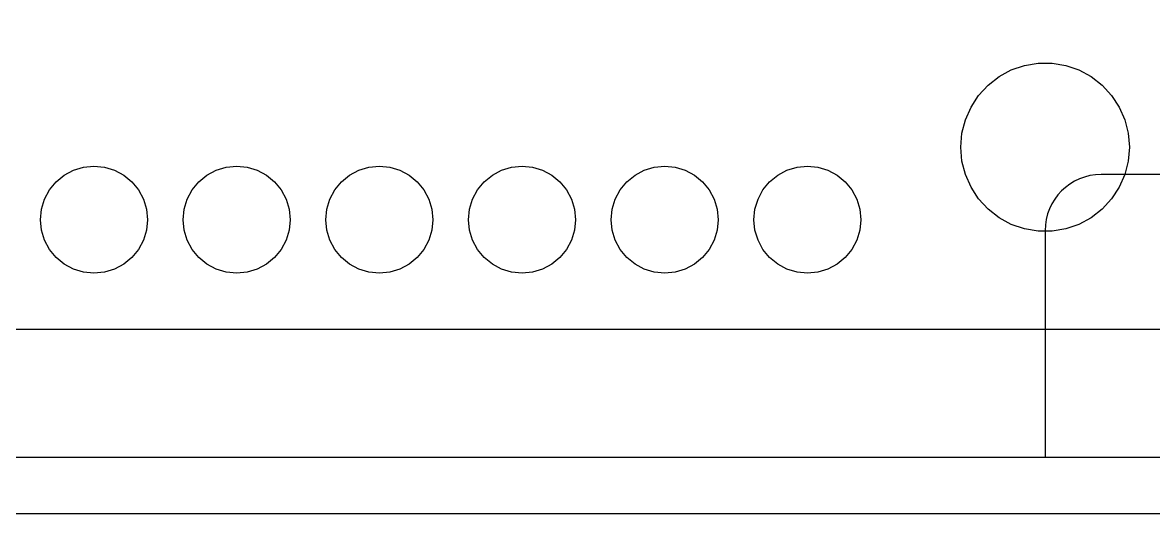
# Model space of a CAD drawing. Header units: millimetres. Extents: x 0 to 489, y -139 to 89.
# Drawn here: x 122.33 to 142.46, y -65.94 to -57.21 of the extents above; entities that cross this region are included whole.
import ezdxf

# ---------------------------------------------------------------- set-up
doc = ezdxf.new("R2010")
doc.units = ezdxf.units.MM
doc.header["$MEASUREMENT"] = 0
doc.layers.get('0').update_dxf_attribs({"linetype": 'CONTINUOUS'})
doc.layers.add('BLACK', color=7, linetype='CONTINUOUS')

msp = doc.modelspace()

# ---------------------------------------------------------------- linework, layer by layer
at = {"linetype": 'Continuous'}
for points in [[(106.41198, -65.94468), (167.41198, -65.94468, 0.41421356), (171.41198, -61.94468), (171.41198, -9.94468, 0.41421356), (167.41198, -5.94468), (106.41198, -5.94468, 0.41421356), (102.41198, -9.94468), (102.41198, -61.94468, 0.41421356)], [(106.41198, -64.94468), (167.41198, -64.94468, 0.41421356), (170.41198, -61.94468), (170.41198, -9.94468, 0.41421356), (167.41198, -6.94468), (106.41198, -6.94468, 0.41421356), (103.41198, -9.94468), (103.41198, -61.94468, 0.41421356)], [(140.53024, -64.94468), (165.04024, -64.94468), (165.04024, -60.91524, 0.41421356), (164.04024, -59.91524), (141.53024, -59.91524, 0.41421356), (140.53024, -60.91524)]]:
    msp.add_lwpolyline(points, format="xyb", close=True, dxfattribs=at)
at = {"layer": 'BLACK', "linetype": 'Continuous'}
for p, q in [((140.16236, -57.97533), (140.40636, -57.93433)), ((140.16236, -57.97533), (140.40636, -57.93433)), ((140.40636, -57.93433), (140.65436, -57.93433)), ((140.40636, -57.93433), (140.65436, -57.93433)), ((140.65436, -57.93433), (140.89836, -57.97533)), ((140.65436, -57.93433), (140.89836, -57.97533)), ((139.71036, -58.17333), (139.92736, -58.05533)), ((139.71036, -58.17333), (139.92736, -58.05533)), ((139.92736, -58.05533), (140.16236, -57.97533)), ((139.92736, -58.05533), (140.16236, -57.97533)), ((140.89836, -57.97533), (141.13336, -58.05533)), ((140.89836, -57.97533), (141.13336, -58.05533)), ((141.13336, -58.05533), (141.35036, -58.17333)), ((141.13336, -58.05533), (141.35036, -58.17333)), ((139.34636, -58.50833), (139.51436, -58.32533)), ((139.34636, -58.50833), (139.51436, -58.32533)), ((139.51436, -58.32533), (139.71036, -58.17333)), ((139.51436, -58.32533), (139.71036, -58.17333)), ((141.35036, -58.17333), (141.54636, -58.32533)), ((141.35036, -58.17333), (141.54636, -58.32533)), ((141.54636, -58.32533), (141.71436, -58.50833)), ((141.54636, -58.32533), (141.71436, -58.50833)), ((139.21136, -58.71533), (139.34636, -58.50833)), ((139.21136, -58.71533), (139.34636, -58.50833)), ((141.71436, -58.50833), (141.84936, -58.71533)), ((141.71436, -58.50833), (141.84936, -58.71533)), ((139.11136, -58.94233), (139.21136, -58.71533)), ((139.11136, -58.94233), (139.21136, -58.71533)), ((141.84936, -58.71533), (141.94936, -58.94233)), ((141.84936, -58.71533), (141.94936, -58.94233)), ((139.05036, -59.18233), (139.11136, -58.94233)), ((139.05036, -59.18233), (139.11136, -58.94233)), ((141.94936, -58.94233), (142.01036, -59.18233)), ((141.94936, -58.94233), (142.01036, -59.18233)), ((139.03036, -59.42933), (139.05036, -59.18233)), ((139.03036, -59.42933), (139.05036, -59.18233)), ((142.01036, -59.18233), (142.03036, -59.42933)), ((142.01036, -59.18233), (142.03036, -59.42933)), ((139.05036, -59.67633), (139.03036, -59.42933)), ((139.05036, -59.67633), (139.03036, -59.42933)), ((142.03036, -59.42933), (142.01036, -59.67633)), ((142.03036, -59.42933), (142.01036, -59.67633)), ((123.41424, -59.78522), (123.60024, -59.76722)), ((123.41424, -59.78522), (123.60024, -59.76722)), ((123.41424, -59.78522), (123.60024, -59.76722)), ((123.41424, -59.78522), (123.60024, -59.76722)), ((123.60024, -59.76722), (123.78624, -59.78522)), ((123.60024, -59.76722), (123.78624, -59.78522)), ((123.60024, -59.76722), (123.78624, -59.78522)), ((123.60024, -59.76722), (123.78624, -59.78522)), ((125.95424, -59.78522), (126.14024, -59.76722)), ((125.95424, -59.78522), (126.14024, -59.76722)), ((125.95424, -59.78522), (126.14024, -59.76722)), ((125.95424, -59.78522), (126.14024, -59.76722)), ((126.14024, -59.76722), (126.32624, -59.78522)), ((126.14024, -59.76722), (126.32624, -59.78522)), ((126.14024, -59.76722), (126.32624, -59.78522)), ((126.14024, -59.76722), (126.32624, -59.78522)), ((128.49424, -59.78522), (128.68024, -59.76722)), ((128.49424, -59.78522), (128.68024, -59.76722)), ((128.49424, -59.78522), (128.68024, -59.76722)), ((128.49424, -59.78522), (128.68024, -59.76722)), ((128.68024, -59.76722), (128.86624, -59.78522)), ((128.68024, -59.76722), (128.86624, -59.78522)), ((128.68024, -59.76722), (128.86624, -59.78522)), ((128.68024, -59.76722), (128.86624, -59.78522)), ((131.03424, -59.78522), (131.22024, -59.76722)), ((131.03424, -59.78522), (131.22024, -59.76722)), ((131.03424, -59.78522), (131.22024, -59.76722)), ((131.03424, -59.78522), (131.22024, -59.76722)), ((131.22024, -59.76722), (131.40624, -59.78522)), ((131.22024, -59.76722), (131.40624, -59.78522)), ((131.22024, -59.76722), (131.40624, -59.78522)), ((131.22024, -59.76722), (131.40624, -59.78522)), ((133.57424, -59.78522), (133.76024, -59.76722)), ((133.57424, -59.78522), (133.76024, -59.76722)), ((133.57424, -59.78522), (133.76024, -59.76722)), ((133.57424, -59.78522), (133.76024, -59.76722)), ((133.76024, -59.76722), (133.94624, -59.78522)), ((133.76024, -59.76722), (133.94624, -59.78522)), ((133.76024, -59.76722), (133.94624, -59.78522)), ((133.76024, -59.76722), (133.94624, -59.78522)), ((136.11424, -59.78522), (136.30024, -59.76722)), ((136.11424, -59.78522), (136.30024, -59.76722)), ((136.11424, -59.78522), (136.30024, -59.76722)), ((136.11424, -59.78522), (136.30024, -59.76722)), ((136.30024, -59.76722), (136.48624, -59.78522)), ((136.30024, -59.76722), (136.48624, -59.78522)), ((136.30024, -59.76722), (136.48624, -59.78522)), ((136.30024, -59.76722), (136.48624, -59.78522)), ((139.11136, -59.91633), (139.05036, -59.67633)), ((139.11136, -59.91633), (139.05036, -59.67633)), ((142.01036, -59.67633), (141.94936, -59.91633)), ((142.01036, -59.67633), (141.94936, -59.91633)), ((122.92624, -60.04522), (123.07124, -59.92722)), ((122.92624, -60.04522), (123.07124, -59.92722)), ((122.92624, -60.04522), (123.07124, -59.92722)), ((122.92624, -60.04522), (123.07124, -59.92722)), ((123.07124, -59.92722), (123.23524, -59.83922)), ((123.07124, -59.92722), (123.23524, -59.83922)), ((123.07124, -59.92722), (123.23524, -59.83922)), ((123.07124, -59.92722), (123.23524, -59.83922)), ((123.23524, -59.83922), (123.41424, -59.78522)), ((123.23524, -59.83922), (123.41424, -59.78522)), ((123.23524, -59.83922), (123.41424, -59.78522)), ((123.23524, -59.83922), (123.41424, -59.78522)), ((123.78624, -59.78522), (123.96524, -59.83922)), ((123.78624, -59.78522), (123.96524, -59.83922)), ((123.78624, -59.78522), (123.96524, -59.83922)), ((123.78624, -59.78522), (123.96524, -59.83922)), ((123.96524, -59.83922), (124.12924, -59.92722)), ((123.96524, -59.83922), (124.12924, -59.92722)), ((123.96524, -59.83922), (124.12924, -59.92722)), ((123.96524, -59.83922), (124.12924, -59.92722)), ((124.12924, -59.92722), (124.27424, -60.04522)), ((124.12924, -59.92722), (124.27424, -60.04522)), ((124.12924, -59.92722), (124.27424, -60.04522)), ((124.12924, -59.92722), (124.27424, -60.04522)), ((125.46624, -60.04522), (125.61124, -59.92722)), ((125.46624, -60.04522), (125.61124, -59.92722)), ((125.46624, -60.04522), (125.61124, -59.92722)), ((125.46624, -60.04522), (125.61124, -59.92722)), ((125.61124, -59.92722), (125.77524, -59.83922)), ((125.61124, -59.92722), (125.77524, -59.83922)), ((125.61124, -59.92722), (125.77524, -59.83922)), ((125.61124, -59.92722), (125.77524, -59.83922)), ((125.77524, -59.83922), (125.95424, -59.78522)), ((125.77524, -59.83922), (125.95424, -59.78522)), ((125.77524, -59.83922), (125.95424, -59.78522)), ((125.77524, -59.83922), (125.95424, -59.78522)), ((126.32624, -59.78522), (126.50524, -59.83922)), ((126.32624, -59.78522), (126.50524, -59.83922)), ((126.32624, -59.78522), (126.50524, -59.83922)), ((126.32624, -59.78522), (126.50524, -59.83922)), ((126.50524, -59.83922), (126.66924, -59.92722)), ((126.50524, -59.83922), (126.66924, -59.92722)), ((126.50524, -59.83922), (126.66924, -59.92722)), ((126.50524, -59.83922), (126.66924, -59.92722)), ((126.66924, -59.92722), (126.81424, -60.04522)), ((126.66924, -59.92722), (126.81424, -60.04522)), ((126.66924, -59.92722), (126.81424, -60.04522)), ((126.66924, -59.92722), (126.81424, -60.04522)), ((128.00624, -60.04522), (128.15124, -59.92722)), ((128.00624, -60.04522), (128.15124, -59.92722)), ((128.00624, -60.04522), (128.15124, -59.92722)), ((128.00624, -60.04522), (128.15124, -59.92722)), ((128.15124, -59.92722), (128.31524, -59.83922)), ((128.15124, -59.92722), (128.31524, -59.83922)), ((128.15124, -59.92722), (128.31524, -59.83922)), ((128.15124, -59.92722), (128.31524, -59.83922)), ((128.31524, -59.83922), (128.49424, -59.78522)), ((128.31524, -59.83922), (128.49424, -59.78522)), ((128.31524, -59.83922), (128.49424, -59.78522)), ((128.31524, -59.83922), (128.49424, -59.78522)), ((128.86624, -59.78522), (129.04524, -59.83922)), ((128.86624, -59.78522), (129.04524, -59.83922)), ((128.86624, -59.78522), (129.04524, -59.83922)), ((128.86624, -59.78522), (129.04524, -59.83922)), ((129.04524, -59.83922), (129.20924, -59.92722)), ((129.04524, -59.83922), (129.20924, -59.92722)), ((129.04524, -59.83922), (129.20924, -59.92722)), ((129.04524, -59.83922), (129.20924, -59.92722)), ((129.20924, -59.92722), (129.35424, -60.04522)), ((129.20924, -59.92722), (129.35424, -60.04522)), ((129.20924, -59.92722), (129.35424, -60.04522)), ((129.20924, -59.92722), (129.35424, -60.04522)), ((130.54624, -60.04522), (130.69124, -59.92722)), ((130.54624, -60.04522), (130.69124, -59.92722)), ((130.54624, -60.04522), (130.69124, -59.92722)), ((130.54624, -60.04522), (130.69124, -59.92722)), ((130.69124, -59.92722), (130.85524, -59.83922)), ((130.69124, -59.92722), (130.85524, -59.83922)), ((130.69124, -59.92722), (130.85524, -59.83922)), ((130.69124, -59.92722), (130.85524, -59.83922)), ((130.85524, -59.83922), (131.03424, -59.78522)), ((130.85524, -59.83922), (131.03424, -59.78522)), ((130.85524, -59.83922), (131.03424, -59.78522)), ((130.85524, -59.83922), (131.03424, -59.78522)), ((131.40624, -59.78522), (131.58524, -59.83922)), ((131.40624, -59.78522), (131.58524, -59.83922)), ((131.40624, -59.78522), (131.58524, -59.83922)), ((131.40624, -59.78522), (131.58524, -59.83922)), ((131.58524, -59.83922), (131.74924, -59.92722)), ((131.58524, -59.83922), (131.74924, -59.92722)), ((131.58524, -59.83922), (131.74924, -59.92722)), ((131.58524, -59.83922), (131.74924, -59.92722)), ((131.74924, -59.92722), (131.89424, -60.04522)), ((131.74924, -59.92722), (131.89424, -60.04522)), ((131.74924, -59.92722), (131.89424, -60.04522)), ((131.74924, -59.92722), (131.89424, -60.04522)), ((133.08624, -60.04522), (133.23124, -59.92722)), ((133.08624, -60.04522), (133.23124, -59.92722)), ((133.08624, -60.04522), (133.23124, -59.92722)), ((133.08624, -60.04522), (133.23124, -59.92722)), ((133.23124, -59.92722), (133.39524, -59.83922)), ((133.23124, -59.92722), (133.39524, -59.83922)), ((133.23124, -59.92722), (133.39524, -59.83922)), ((133.23124, -59.92722), (133.39524, -59.83922)), ((133.39524, -59.83922), (133.57424, -59.78522)), ((133.39524, -59.83922), (133.57424, -59.78522)), ((133.39524, -59.83922), (133.57424, -59.78522)), ((133.39524, -59.83922), (133.57424, -59.78522)), ((133.94624, -59.78522), (134.12524, -59.83922)), ((133.94624, -59.78522), (134.12524, -59.83922)), ((133.94624, -59.78522), (134.12524, -59.83922)), ((133.94624, -59.78522), (134.12524, -59.83922)), ((134.12524, -59.83922), (134.28924, -59.92722)), ((134.12524, -59.83922), (134.28924, -59.92722)), ((134.12524, -59.83922), (134.28924, -59.92722)), ((134.12524, -59.83922), (134.28924, -59.92722)), ((134.28924, -59.92722), (134.43424, -60.04522)), ((134.28924, -59.92722), (134.43424, -60.04522)), ((134.28924, -59.92722), (134.43424, -60.04522)), ((134.28924, -59.92722), (134.43424, -60.04522)), ((135.62624, -60.04522), (135.77124, -59.92722)), ((135.62624, -60.04522), (135.77124, -59.92722)), ((135.62624, -60.04522), (135.77124, -59.92722)), ((135.62624, -60.04522), (135.77124, -59.92722)), ((135.77124, -59.92722), (135.93524, -59.83922)), ((135.77124, -59.92722), (135.93524, -59.83922)), ((135.77124, -59.92722), (135.93524, -59.83922)), ((135.77124, -59.92722), (135.93524, -59.83922)), ((135.93524, -59.83922), (136.11424, -59.78522)), ((135.93524, -59.83922), (136.11424, -59.78522)), ((135.93524, -59.83922), (136.11424, -59.78522)), ((135.93524, -59.83922), (136.11424, -59.78522)), ((136.48624, -59.78522), (136.66524, -59.83922)), ((136.48624, -59.78522), (136.66524, -59.83922)), ((136.48624, -59.78522), (136.66524, -59.83922)), ((136.48624, -59.78522), (136.66524, -59.83922)), ((136.66524, -59.83922), (136.82924, -59.92722)), ((136.66524, -59.83922), (136.82924, -59.92722)), ((136.66524, -59.83922), (136.82924, -59.92722)), ((136.66524, -59.83922), (136.82924, -59.92722)), ((136.82924, -59.92722), (136.97424, -60.04522)), ((136.82924, -59.92722), (136.97424, -60.04522)), ((136.82924, -59.92722), (136.97424, -60.04522)), ((136.82924, -59.92722), (136.97424, -60.04522)), ((139.21136, -60.14333), (139.11136, -59.91633)), ((139.21136, -60.14333), (139.11136, -59.91633)), ((141.94936, -59.91633), (141.84936, -60.14333)), ((141.94936, -59.91633), (141.84936, -60.14333)), ((122.80824, -60.19022), (122.92624, -60.04522)), ((122.80824, -60.19022), (122.92624, -60.04522)), ((122.80824, -60.19022), (122.92624, -60.04522)), ((122.80824, -60.19022), (122.92624, -60.04522)), ((124.27424, -60.04522), (124.39224, -60.19022)), ((124.27424, -60.04522), (124.39224, -60.19022)), ((124.27424, -60.04522), (124.39224, -60.19022)), ((124.27424, -60.04522), (124.39224, -60.19022)), ((125.34824, -60.19022), (125.46624, -60.04522)), ((125.34824, -60.19022), (125.46624, -60.04522)), ((125.34824, -60.19022), (125.46624, -60.04522)), ((125.34824, -60.19022), (125.46624, -60.04522)), ((126.81424, -60.04522), (126.93224, -60.19022)), ((126.81424, -60.04522), (126.93224, -60.19022)), ((126.81424, -60.04522), (126.93224, -60.19022)), ((126.81424, -60.04522), (126.93224, -60.19022)), ((127.88824, -60.19022), (128.00624, -60.04522)), ((127.88824, -60.19022), (128.00624, -60.04522)), ((127.88824, -60.19022), (128.00624, -60.04522)), ((127.88824, -60.19022), (128.00624, -60.04522)), ((129.35424, -60.04522), (129.47224, -60.19022)), ((129.35424, -60.04522), (129.47224, -60.19022)), ((129.35424, -60.04522), (129.47224, -60.19022)), ((129.35424, -60.04522), (129.47224, -60.19022)), ((130.42824, -60.19022), (130.54624, -60.04522)), ((130.42824, -60.19022), (130.54624, -60.04522)), ((130.42824, -60.19022), (130.54624, -60.04522)), ((130.42824, -60.19022), (130.54624, -60.04522)), ((131.89424, -60.04522), (132.01224, -60.19022)), ((131.89424, -60.04522), (132.01224, -60.19022)), ((131.89424, -60.04522), (132.01224, -60.19022)), ((131.89424, -60.04522), (132.01224, -60.19022)), ((132.96824, -60.19022), (133.08624, -60.04522)), ((132.96824, -60.19022), (133.08624, -60.04522)), ((132.96824, -60.19022), (133.08624, -60.04522)), ((132.96824, -60.19022), (133.08624, -60.04522)), ((134.43424, -60.04522), (134.55224, -60.19022)), ((134.43424, -60.04522), (134.55224, -60.19022)), ((134.43424, -60.04522), (134.55224, -60.19022)), ((134.43424, -60.04522), (134.55224, -60.19022)), ((135.50824, -60.19022), (135.62624, -60.04522)), ((135.50824, -60.19022), (135.62624, -60.04522)), ((135.50824, -60.19022), (135.62624, -60.04522)), ((135.50824, -60.19022), (135.62624, -60.04522)), ((136.97424, -60.04522), (137.09224, -60.19022)), ((136.97424, -60.04522), (137.09224, -60.19022)), ((136.97424, -60.04522), (137.09224, -60.19022)), ((136.97424, -60.04522), (137.09224, -60.19022)), ((139.34636, -60.35033), (139.21136, -60.14333)), ((139.34636, -60.35033), (139.21136, -60.14333)), ((141.84936, -60.14333), (141.71436, -60.35033)), ((141.84936, -60.14333), (141.71436, -60.35033)), ((122.66624, -60.53322), (122.72024, -60.35422)), ((122.66624, -60.53322), (122.72024, -60.35422)), ((122.66624, -60.53322), (122.72024, -60.35422)), ((122.66624, -60.53322), (122.72024, -60.35422)), ((122.72024, -60.35422), (122.80824, -60.19022)), ((122.72024, -60.35422), (122.80824, -60.19022)), ((122.72024, -60.35422), (122.80824, -60.19022)), ((122.72024, -60.35422), (122.80824, -60.19022)), ((124.39224, -60.19022), (124.48024, -60.35422)), ((124.39224, -60.19022), (124.48024, -60.35422)), ((124.39224, -60.19022), (124.48024, -60.35422)), ((124.39224, -60.19022), (124.48024, -60.35422)), ((124.48024, -60.35422), (124.53424, -60.53322)), ((124.48024, -60.35422), (124.53424, -60.53322)), ((124.48024, -60.35422), (124.53424, -60.53322)), ((124.48024, -60.35422), (124.53424, -60.53322)), ((125.20624, -60.53322), (125.26024, -60.35422)), ((125.20624, -60.53322), (125.26024, -60.35422)), ((125.20624, -60.53322), (125.26024, -60.35422)), ((125.20624, -60.53322), (125.26024, -60.35422)), ((125.26024, -60.35422), (125.34824, -60.19022)), ((125.26024, -60.35422), (125.34824, -60.19022)), ((125.26024, -60.35422), (125.34824, -60.19022)), ((125.26024, -60.35422), (125.34824, -60.19022)), ((126.93224, -60.19022), (127.02024, -60.35422)), ((126.93224, -60.19022), (127.02024, -60.35422)), ((126.93224, -60.19022), (127.02024, -60.35422)), ((126.93224, -60.19022), (127.02024, -60.35422)), ((127.02024, -60.35422), (127.07424, -60.53322)), ((127.02024, -60.35422), (127.07424, -60.53322)), ((127.02024, -60.35422), (127.07424, -60.53322)), ((127.02024, -60.35422), (127.07424, -60.53322)), ((127.74624, -60.53322), (127.80024, -60.35422)), ((127.74624, -60.53322), (127.80024, -60.35422)), ((127.74624, -60.53322), (127.80024, -60.35422)), ((127.74624, -60.53322), (127.80024, -60.35422)), ((127.80024, -60.35422), (127.88824, -60.19022)), ((127.80024, -60.35422), (127.88824, -60.19022)), ((127.80024, -60.35422), (127.88824, -60.19022)), ((127.80024, -60.35422), (127.88824, -60.19022)), ((129.47224, -60.19022), (129.56024, -60.35422)), ((129.47224, -60.19022), (129.56024, -60.35422)), ((129.47224, -60.19022), (129.56024, -60.35422)), ((129.47224, -60.19022), (129.56024, -60.35422)), ((129.56024, -60.35422), (129.61424, -60.53322)), ((129.56024, -60.35422), (129.61424, -60.53322)), ((129.56024, -60.35422), (129.61424, -60.53322)), ((129.56024, -60.35422), (129.61424, -60.53322)), ((130.28624, -60.53322), (130.34024, -60.35422)), ((130.28624, -60.53322), (130.34024, -60.35422)), ((130.28624, -60.53322), (130.34024, -60.35422)), ((130.28624, -60.53322), (130.34024, -60.35422)), ((130.34024, -60.35422), (130.42824, -60.19022)), ((130.34024, -60.35422), (130.42824, -60.19022)), ((130.34024, -60.35422), (130.42824, -60.19022)), ((130.34024, -60.35422), (130.42824, -60.19022)), ((132.01224, -60.19022), (132.10024, -60.35422)), ((132.01224, -60.19022), (132.10024, -60.35422)), ((132.01224, -60.19022), (132.10024, -60.35422)), ((132.01224, -60.19022), (132.10024, -60.35422)), ((132.10024, -60.35422), (132.15424, -60.53322)), ((132.10024, -60.35422), (132.15424, -60.53322)), ((132.10024, -60.35422), (132.15424, -60.53322)), ((132.10024, -60.35422), (132.15424, -60.53322)), ((132.82624, -60.53322), (132.88024, -60.35422)), ((132.82624, -60.53322), (132.88024, -60.35422)), ((132.82624, -60.53322), (132.88024, -60.35422)), ((132.82624, -60.53322), (132.88024, -60.35422)), ((132.88024, -60.35422), (132.96824, -60.19022)), ((132.88024, -60.35422), (132.96824, -60.19022)), ((132.88024, -60.35422), (132.96824, -60.19022)), ((132.88024, -60.35422), (132.96824, -60.19022)), ((134.55224, -60.19022), (134.64024, -60.35422)), ((134.55224, -60.19022), (134.64024, -60.35422)), ((134.55224, -60.19022), (134.64024, -60.35422)), ((134.55224, -60.19022), (134.64024, -60.35422)), ((134.64024, -60.35422), (134.69424, -60.53322)), ((134.64024, -60.35422), (134.69424, -60.53322)), ((134.64024, -60.35422), (134.69424, -60.53322)), ((134.64024, -60.35422), (134.69424, -60.53322)), ((135.36624, -60.53322), (135.42024, -60.35422)), ((135.36624, -60.53322), (135.42024, -60.35422)), ((135.36624, -60.53322), (135.42024, -60.35422)), ((135.36624, -60.53322), (135.42024, -60.35422)), ((135.42024, -60.35422), (135.50824, -60.19022)), ((135.42024, -60.35422), (135.50824, -60.19022)), ((135.42024, -60.35422), (135.50824, -60.19022)), ((135.42024, -60.35422), (135.50824, -60.19022)), ((137.09224, -60.19022), (137.18024, -60.35422)), ((137.09224, -60.19022), (137.18024, -60.35422)), ((137.09224, -60.19022), (137.18024, -60.35422)), ((137.09224, -60.19022), (137.18024, -60.35422)), ((137.18024, -60.35422), (137.23424, -60.53322)), ((137.18024, -60.35422), (137.23424, -60.53322)), ((137.18024, -60.35422), (137.23424, -60.53322)), ((137.18024, -60.35422), (137.23424, -60.53322)), ((139.51436, -60.53333), (139.34636, -60.35033)), ((139.51436, -60.53333), (139.34636, -60.35033)), ((141.71436, -60.35033), (141.54636, -60.53333)), ((141.71436, -60.35033), (141.54636, -60.53333)), ((122.64724, -60.71922), (122.66624, -60.53322)), ((122.64724, -60.71922), (122.66624, -60.53322)), ((122.64724, -60.71922), (122.66624, -60.53322)), ((122.64724, -60.71922), (122.66624, -60.53322)), ((124.53424, -60.53322), (124.55224, -60.71922)), ((124.53424, -60.53322), (124.55224, -60.71922)), ((124.53424, -60.53322), (124.55224, -60.71922)), ((124.53424, -60.53322), (124.55224, -60.71922)), ((125.18724, -60.71922), (125.20624, -60.53322)), ((125.18724, -60.71922), (125.20624, -60.53322)), ((125.18724, -60.71922), (125.20624, -60.53322)), ((125.18724, -60.71922), (125.20624, -60.53322)), ((127.07424, -60.53322), (127.09224, -60.71922)), ((127.07424, -60.53322), (127.09224, -60.71922)), ((127.07424, -60.53322), (127.09224, -60.71922)), ((127.07424, -60.53322), (127.09224, -60.71922)), ((127.72724, -60.71922), (127.74624, -60.53322)), ((127.72724, -60.71922), (127.74624, -60.53322)), ((127.72724, -60.71922), (127.74624, -60.53322)), ((127.72724, -60.71922), (127.74624, -60.53322)), ((129.61424, -60.53322), (129.63224, -60.71922)), ((129.61424, -60.53322), (129.63224, -60.71922)), ((129.61424, -60.53322), (129.63224, -60.71922)), ((129.61424, -60.53322), (129.63224, -60.71922)), ((130.26724, -60.71922), (130.28624, -60.53322)), ((130.26724, -60.71922), (130.28624, -60.53322)), ((130.26724, -60.71922), (130.28624, -60.53322)), ((130.26724, -60.71922), (130.28624, -60.53322)), ((132.15424, -60.53322), (132.17224, -60.71922)), ((132.15424, -60.53322), (132.17224, -60.71922)), ((132.15424, -60.53322), (132.17224, -60.71922)), ((132.15424, -60.53322), (132.17224, -60.71922)), ((132.80824, -60.71922), (132.82624, -60.53322)), ((132.80824, -60.71922), (132.82624, -60.53322)), ((132.80824, -60.71922), (132.82624, -60.53322)), ((132.80824, -60.71922), (132.82624, -60.53322)), ((134.69424, -60.53322), (134.71224, -60.71922)), ((134.69424, -60.53322), (134.71224, -60.71922)), ((134.69424, -60.53322), (134.71224, -60.71922)), ((134.69424, -60.53322), (134.71224, -60.71922)), ((135.34824, -60.71922), (135.36624, -60.53322)), ((135.34824, -60.71922), (135.36624, -60.53322)), ((135.34824, -60.71922), (135.36624, -60.53322)), ((135.34824, -60.71922), (135.36624, -60.53322)), ((137.23424, -60.53322), (137.25324, -60.71922)), ((137.23424, -60.53322), (137.25324, -60.71922)), ((137.23424, -60.53322), (137.25324, -60.71922)), ((137.23424, -60.53322), (137.25324, -60.71922)), ((139.71036, -60.68533), (139.51436, -60.53333)), ((139.71036, -60.68533), (139.51436, -60.53333)), ((141.54636, -60.53333), (141.35036, -60.68533)), ((141.54636, -60.53333), (141.35036, -60.68533)), ((122.66624, -60.90522), (122.64724, -60.71922)), ((122.66624, -60.90522), (122.64724, -60.71922)), ((122.66624, -60.90522), (122.64724, -60.71922)), ((122.66624, -60.90522), (122.64724, -60.71922)), ((124.55224, -60.71922), (124.53424, -60.90522)), ((124.55224, -60.71922), (124.53424, -60.90522)), ((124.55224, -60.71922), (124.53424, -60.90522)), ((124.55224, -60.71922), (124.53424, -60.90522)), ((125.20624, -60.90522), (125.18724, -60.71922)), ((125.20624, -60.90522), (125.18724, -60.71922)), ((125.20624, -60.90522), (125.18724, -60.71922)), ((125.20624, -60.90522), (125.18724, -60.71922)), ((127.09224, -60.71922), (127.07424, -60.90522)), ((127.09224, -60.71922), (127.07424, -60.90522)), ((127.09224, -60.71922), (127.07424, -60.90522)), ((127.09224, -60.71922), (127.07424, -60.90522)), ((127.74624, -60.90522), (127.72724, -60.71922)), ((127.74624, -60.90522), (127.72724, -60.71922)), ((127.74624, -60.90522), (127.72724, -60.71922)), ((127.74624, -60.90522), (127.72724, -60.71922)), ((129.63224, -60.71922), (129.61424, -60.90522)), ((129.63224, -60.71922), (129.61424, -60.90522)), ((129.63224, -60.71922), (129.61424, -60.90522)), ((129.63224, -60.71922), (129.61424, -60.90522)), ((130.28624, -60.90522), (130.26724, -60.71922)), ((130.28624, -60.90522), (130.26724, -60.71922)), ((130.28624, -60.90522), (130.26724, -60.71922)), ((130.28624, -60.90522), (130.26724, -60.71922)), ((132.17224, -60.71922), (132.15424, -60.90522)), ((132.17224, -60.71922), (132.15424, -60.90522)), ((132.17224, -60.71922), (132.15424, -60.90522)), ((132.17224, -60.71922), (132.15424, -60.90522)), ((132.82624, -60.90522), (132.80824, -60.71922)), ((132.82624, -60.90522), (132.80824, -60.71922)), ((132.82624, -60.90522), (132.80824, -60.71922)), ((132.82624, -60.90522), (132.80824, -60.71922)), ((134.71224, -60.71922), (134.69424, -60.90522)), ((134.71224, -60.71922), (134.69424, -60.90522)), ((134.71224, -60.71922), (134.69424, -60.90522)), ((134.71224, -60.71922), (134.69424, -60.90522)), ((135.36624, -60.90522), (135.34824, -60.71922)), ((135.36624, -60.90522), (135.34824, -60.71922)), ((135.36624, -60.90522), (135.34824, -60.71922)), ((135.36624, -60.90522), (135.34824, -60.71922)), ((137.25324, -60.71922), (137.23424, -60.90522)), ((137.25324, -60.71922), (137.23424, -60.90522)), ((137.25324, -60.71922), (137.23424, -60.90522)), ((137.25324, -60.71922), (137.23424, -60.90522)), ((139.92736, -60.80333), (139.71036, -60.68533)), ((139.92736, -60.80333), (139.71036, -60.68533)), ((141.35036, -60.68533), (141.13336, -60.80333)), ((141.35036, -60.68533), (141.13336, -60.80333)), ((122.72024, -61.08422), (122.66624, -60.90522)), ((122.72024, -61.08422), (122.66624, -60.90522)), ((122.72024, -61.08422), (122.66624, -60.90522)), ((122.72024, -61.08422), (122.66624, -60.90522)), ((124.53424, -60.90522), (124.48024, -61.08422)), ((124.53424, -60.90522), (124.48024, -61.08422)), ((124.53424, -60.90522), (124.48024, -61.08422)), ((124.53424, -60.90522), (124.48024, -61.08422)), ((125.26024, -61.08422), (125.20624, -60.90522)), ((125.26024, -61.08422), (125.20624, -60.90522)), ((125.26024, -61.08422), (125.20624, -60.90522)), ((125.26024, -61.08422), (125.20624, -60.90522)), ((127.07424, -60.90522), (127.02024, -61.08422)), ((127.07424, -60.90522), (127.02024, -61.08422)), ((127.07424, -60.90522), (127.02024, -61.08422)), ((127.07424, -60.90522), (127.02024, -61.08422)), ((127.80024, -61.08422), (127.74624, -60.90522)), ((127.80024, -61.08422), (127.74624, -60.90522)), ((127.80024, -61.08422), (127.74624, -60.90522)), ((127.80024, -61.08422), (127.74624, -60.90522)), ((129.61424, -60.90522), (129.56024, -61.08422)), ((129.61424, -60.90522), (129.56024, -61.08422)), ((129.61424, -60.90522), (129.56024, -61.08422)), ((129.61424, -60.90522), (129.56024, -61.08422)), ((130.34024, -61.08422), (130.28624, -60.90522)), ((130.34024, -61.08422), (130.28624, -60.90522)), ((130.34024, -61.08422), (130.28624, -60.90522)), ((130.34024, -61.08422), (130.28624, -60.90522)), ((132.15424, -60.90522), (132.10024, -61.08422)), ((132.15424, -60.90522), (132.10024, -61.08422)), ((132.15424, -60.90522), (132.10024, -61.08422)), ((132.15424, -60.90522), (132.10024, -61.08422)), ((132.88024, -61.08422), (132.82624, -60.90522)), ((132.88024, -61.08422), (132.82624, -60.90522)), ((132.88024, -61.08422), (132.82624, -60.90522)), ((132.88024, -61.08422), (132.82624, -60.90522)), ((134.69424, -60.90522), (134.64024, -61.08422)), ((134.69424, -60.90522), (134.64024, -61.08422)), ((134.69424, -60.90522), (134.64024, -61.08422)), ((134.69424, -60.90522), (134.64024, -61.08422)), ((135.42024, -61.08422), (135.36624, -60.90522)), ((135.42024, -61.08422), (135.36624, -60.90522)), ((135.42024, -61.08422), (135.36624, -60.90522)), ((135.42024, -61.08422), (135.36624, -60.90522)), ((137.23424, -60.90522), (137.18024, -61.08422)), ((137.23424, -60.90522), (137.18024, -61.08422)), ((137.23424, -60.90522), (137.18024, -61.08422)), ((137.23424, -60.90522), (137.18024, -61.08422)), ((140.16236, -60.88333), (139.92736, -60.80333)), ((140.16236, -60.88333), (139.92736, -60.80333)), ((140.40636, -60.92433), (140.16236, -60.88333)), ((140.40636, -60.92433), (140.16236, -60.88333)), ((140.65436, -60.92433), (140.40636, -60.92433)), ((140.65436, -60.92433), (140.40636, -60.92433)), ((140.89836, -60.88333), (140.65436, -60.92433)), ((140.89836, -60.88333), (140.65436, -60.92433)), ((141.13336, -60.80333), (140.89836, -60.88333)), ((141.13336, -60.80333), (140.89836, -60.88333)), ((122.80824, -61.24822), (122.72024, -61.08422)), ((122.80824, -61.24822), (122.72024, -61.08422)), ((122.80824, -61.24822), (122.72024, -61.08422)), ((122.80824, -61.24822), (122.72024, -61.08422)), ((124.48024, -61.08422), (124.39224, -61.24822)), ((124.48024, -61.08422), (124.39224, -61.24822)), ((124.48024, -61.08422), (124.39224, -61.24822)), ((124.48024, -61.08422), (124.39224, -61.24822)), ((125.34824, -61.24822), (125.26024, -61.08422)), ((125.34824, -61.24822), (125.26024, -61.08422)), ((125.34824, -61.24822), (125.26024, -61.08422)), ((125.34824, -61.24822), (125.26024, -61.08422)), ((127.02024, -61.08422), (126.93224, -61.24822)), ((127.02024, -61.08422), (126.93224, -61.24822)), ((127.02024, -61.08422), (126.93224, -61.24822)), ((127.02024, -61.08422), (126.93224, -61.24822)), ((127.88824, -61.24822), (127.80024, -61.08422)), ((127.88824, -61.24822), (127.80024, -61.08422)), ((127.88824, -61.24822), (127.80024, -61.08422)), ((127.88824, -61.24822), (127.80024, -61.08422)), ((129.56024, -61.08422), (129.47224, -61.24822)), ((129.56024, -61.08422), (129.47224, -61.24822)), ((129.56024, -61.08422), (129.47224, -61.24822)), ((129.56024, -61.08422), (129.47224, -61.24822)), ((130.42824, -61.24822), (130.34024, -61.08422)), ((130.42824, -61.24822), (130.34024, -61.08422)), ((130.42824, -61.24822), (130.34024, -61.08422)), ((130.42824, -61.24822), (130.34024, -61.08422)), ((132.10024, -61.08422), (132.01224, -61.24822)), ((132.10024, -61.08422), (132.01224, -61.24822)), ((132.10024, -61.08422), (132.01224, -61.24822)), ((132.10024, -61.08422), (132.01224, -61.24822)), ((132.96824, -61.24822), (132.88024, -61.08422)), ((132.96824, -61.24822), (132.88024, -61.08422)), ((132.96824, -61.24822), (132.88024, -61.08422)), ((132.96824, -61.24822), (132.88024, -61.08422)), ((134.64024, -61.08422), (134.55224, -61.24822)), ((134.64024, -61.08422), (134.55224, -61.24822)), ((134.64024, -61.08422), (134.55224, -61.24822)), ((134.64024, -61.08422), (134.55224, -61.24822)), ((135.50824, -61.24822), (135.42024, -61.08422)), ((135.50824, -61.24822), (135.42024, -61.08422)), ((135.50824, -61.24822), (135.42024, -61.08422)), ((135.50824, -61.24822), (135.42024, -61.08422)), ((137.18024, -61.08422), (137.09224, -61.24822)), ((137.18024, -61.08422), (137.09224, -61.24822)), ((137.18024, -61.08422), (137.09224, -61.24822)), ((137.18024, -61.08422), (137.09224, -61.24822)), ((122.92624, -61.39322), (122.80824, -61.24822)), ((122.92624, -61.39322), (122.80824, -61.24822)), ((122.92624, -61.39322), (122.80824, -61.24822)), ((122.92624, -61.39322), (122.80824, -61.24822)), ((124.39224, -61.24822), (124.27424, -61.39322)), ((124.39224, -61.24822), (124.27424, -61.39322)), ((124.39224, -61.24822), (124.27424, -61.39322)), ((124.39224, -61.24822), (124.27424, -61.39322)), ((125.46624, -61.39322), (125.34824, -61.24822)), ((125.46624, -61.39322), (125.34824, -61.24822)), ((125.46624, -61.39322), (125.34824, -61.24822)), ((125.46624, -61.39322), (125.34824, -61.24822)), ((126.93224, -61.24822), (126.81424, -61.39322)), ((126.93224, -61.24822), (126.81424, -61.39322)), ((126.93224, -61.24822), (126.81424, -61.39322)), ((126.93224, -61.24822), (126.81424, -61.39322)), ((128.00624, -61.39322), (127.88824, -61.24822)), ((128.00624, -61.39322), (127.88824, -61.24822)), ((128.00624, -61.39322), (127.88824, -61.24822)), ((128.00624, -61.39322), (127.88824, -61.24822)), ((129.47224, -61.24822), (129.35424, -61.39322)), ((129.47224, -61.24822), (129.35424, -61.39322)), ((129.47224, -61.24822), (129.35424, -61.39322)), ((129.47224, -61.24822), (129.35424, -61.39322)), ((130.54624, -61.39322), (130.42824, -61.24822)), ((130.54624, -61.39322), (130.42824, -61.24822)), ((130.54624, -61.39322), (130.42824, -61.24822)), ((130.54624, -61.39322), (130.42824, -61.24822)), ((132.01224, -61.24822), (131.89424, -61.39322)), ((132.01224, -61.24822), (131.89424, -61.39322)), ((132.01224, -61.24822), (131.89424, -61.39322)), ((132.01224, -61.24822), (131.89424, -61.39322)), ((133.08624, -61.39322), (132.96824, -61.24822)), ((133.08624, -61.39322), (132.96824, -61.24822)), ((133.08624, -61.39322), (132.96824, -61.24822)), ((133.08624, -61.39322), (132.96824, -61.24822)), ((134.55224, -61.24822), (134.43424, -61.39322)), ((134.55224, -61.24822), (134.43424, -61.39322)), ((134.55224, -61.24822), (134.43424, -61.39322)), ((134.55224, -61.24822), (134.43424, -61.39322)), ((135.62624, -61.39322), (135.50824, -61.24822)), ((135.62624, -61.39322), (135.50824, -61.24822)), ((135.62624, -61.39322), (135.50824, -61.24822)), ((135.62624, -61.39322), (135.50824, -61.24822)), ((137.09224, -61.24822), (136.97424, -61.39322)), ((137.09224, -61.24822), (136.97424, -61.39322)), ((137.09224, -61.24822), (136.97424, -61.39322)), ((137.09224, -61.24822), (136.97424, -61.39322)), ((123.07124, -61.51122), (122.92624, -61.39322)), ((123.07124, -61.51122), (122.92624, -61.39322)), ((123.07124, -61.51122), (122.92624, -61.39322)), ((123.07124, -61.51122), (122.92624, -61.39322)), ((123.23524, -61.59922), (123.07124, -61.51122)), ((123.23524, -61.59922), (123.07124, -61.51122)), ((123.23524, -61.59922), (123.07124, -61.51122)), ((123.23524, -61.59922), (123.07124, -61.51122)), ((124.12924, -61.51122), (123.96524, -61.59922)), ((124.12924, -61.51122), (123.96524, -61.59922)), ((124.12924, -61.51122), (123.96524, -61.59922)), ((124.12924, -61.51122), (123.96524, -61.59922)), ((124.27424, -61.39322), (124.12924, -61.51122)), ((124.27424, -61.39322), (124.12924, -61.51122)), ((124.27424, -61.39322), (124.12924, -61.51122)), ((124.27424, -61.39322), (124.12924, -61.51122)), ((125.61124, -61.51122), (125.46624, -61.39322)), ((125.61124, -61.51122), (125.46624, -61.39322)), ((125.61124, -61.51122), (125.46624, -61.39322)), ((125.61124, -61.51122), (125.46624, -61.39322)), ((125.77524, -61.59922), (125.61124, -61.51122)), ((125.77524, -61.59922), (125.61124, -61.51122)), ((125.77524, -61.59922), (125.61124, -61.51122)), ((125.77524, -61.59922), (125.61124, -61.51122)), ((126.66924, -61.51122), (126.50524, -61.59922)), ((126.66924, -61.51122), (126.50524, -61.59922)), ((126.66924, -61.51122), (126.50524, -61.59922)), ((126.66924, -61.51122), (126.50524, -61.59922)), ((126.81424, -61.39322), (126.66924, -61.51122)), ((126.81424, -61.39322), (126.66924, -61.51122)), ((126.81424, -61.39322), (126.66924, -61.51122)), ((126.81424, -61.39322), (126.66924, -61.51122)), ((128.15124, -61.51122), (128.00624, -61.39322)), ((128.15124, -61.51122), (128.00624, -61.39322)), ((128.15124, -61.51122), (128.00624, -61.39322)), ((128.15124, -61.51122), (128.00624, -61.39322)), ((128.31524, -61.59922), (128.15124, -61.51122)), ((128.31524, -61.59922), (128.15124, -61.51122)), ((128.31524, -61.59922), (128.15124, -61.51122)), ((128.31524, -61.59922), (128.15124, -61.51122)), ((129.20924, -61.51122), (129.04524, -61.59922)), ((129.20924, -61.51122), (129.04524, -61.59922)), ((129.20924, -61.51122), (129.04524, -61.59922)), ((129.20924, -61.51122), (129.04524, -61.59922)), ((129.35424, -61.39322), (129.20924, -61.51122)), ((129.35424, -61.39322), (129.20924, -61.51122)), ((129.35424, -61.39322), (129.20924, -61.51122)), ((129.35424, -61.39322), (129.20924, -61.51122)), ((130.69124, -61.51122), (130.54624, -61.39322)), ((130.69124, -61.51122), (130.54624, -61.39322)), ((130.69124, -61.51122), (130.54624, -61.39322)), ((130.69124, -61.51122), (130.54624, -61.39322)), ((130.85524, -61.59922), (130.69124, -61.51122)), ((130.85524, -61.59922), (130.69124, -61.51122)), ((130.85524, -61.59922), (130.69124, -61.51122)), ((130.85524, -61.59922), (130.69124, -61.51122)), ((131.74924, -61.51122), (131.58524, -61.59922)), ((131.74924, -61.51122), (131.58524, -61.59922)), ((131.74924, -61.51122), (131.58524, -61.59922)), ((131.74924, -61.51122), (131.58524, -61.59922)), ((131.89424, -61.39322), (131.74924, -61.51122)), ((131.89424, -61.39322), (131.74924, -61.51122)), ((131.89424, -61.39322), (131.74924, -61.51122)), ((131.89424, -61.39322), (131.74924, -61.51122)), ((133.23124, -61.51122), (133.08624, -61.39322)), ((133.23124, -61.51122), (133.08624, -61.39322)), ((133.23124, -61.51122), (133.08624, -61.39322)), ((133.23124, -61.51122), (133.08624, -61.39322)), ((133.39524, -61.59922), (133.23124, -61.51122)), ((133.39524, -61.59922), (133.23124, -61.51122)), ((133.39524, -61.59922), (133.23124, -61.51122)), ((133.39524, -61.59922), (133.23124, -61.51122)), ((134.28924, -61.51122), (134.12524, -61.59922)), ((134.28924, -61.51122), (134.12524, -61.59922)), ((134.28924, -61.51122), (134.12524, -61.59922)), ((134.28924, -61.51122), (134.12524, -61.59922)), ((134.43424, -61.39322), (134.28924, -61.51122)), ((134.43424, -61.39322), (134.28924, -61.51122)), ((134.43424, -61.39322), (134.28924, -61.51122)), ((134.43424, -61.39322), (134.28924, -61.51122)), ((135.77124, -61.51122), (135.62624, -61.39322)), ((135.77124, -61.51122), (135.62624, -61.39322)), ((135.77124, -61.51122), (135.62624, -61.39322)), ((135.77124, -61.51122), (135.62624, -61.39322)), ((135.93524, -61.59922), (135.77124, -61.51122)), ((135.93524, -61.59922), (135.77124, -61.51122)), ((135.93524, -61.59922), (135.77124, -61.51122)), ((135.93524, -61.59922), (135.77124, -61.51122)), ((136.82924, -61.51122), (136.66524, -61.59922)), ((136.82924, -61.51122), (136.66524, -61.59922)), ((136.82924, -61.51122), (136.66524, -61.59922)), ((136.82924, -61.51122), (136.66524, -61.59922)), ((136.97424, -61.39322), (136.82924, -61.51122)), ((136.97424, -61.39322), (136.82924, -61.51122)), ((136.97424, -61.39322), (136.82924, -61.51122)), ((136.97424, -61.39322), (136.82924, -61.51122)), ((123.41424, -61.65322), (123.23524, -61.59922)), ((123.41424, -61.65322), (123.23524, -61.59922)), ((123.41424, -61.65322), (123.23524, -61.59922)), ((123.41424, -61.65322), (123.23524, -61.59922)), ((123.60024, -61.67222), (123.41424, -61.65322)), ((123.60024, -61.67222), (123.41424, -61.65322)), ((123.60024, -61.67222), (123.41424, -61.65322)), ((123.60024, -61.67222), (123.41424, -61.65322)), ((123.78624, -61.65322), (123.60024, -61.67222)), ((123.78624, -61.65322), (123.60024, -61.67222)), ((123.78624, -61.65322), (123.60024, -61.67222)), ((123.78624, -61.65322), (123.60024, -61.67222)), ((123.96524, -61.59922), (123.78624, -61.65322)), ((123.96524, -61.59922), (123.78624, -61.65322)), ((123.96524, -61.59922), (123.78624, -61.65322)), ((123.96524, -61.59922), (123.78624, -61.65322)), ((125.95424, -61.65322), (125.77524, -61.59922)), ((125.95424, -61.65322), (125.77524, -61.59922)), ((125.95424, -61.65322), (125.77524, -61.59922)), ((125.95424, -61.65322), (125.77524, -61.59922)), ((126.14024, -61.67222), (125.95424, -61.65322)), ((126.14024, -61.67222), (125.95424, -61.65322)), ((126.14024, -61.67222), (125.95424, -61.65322)), ((126.14024, -61.67222), (125.95424, -61.65322)), ((126.32624, -61.65322), (126.14024, -61.67222)), ((126.32624, -61.65322), (126.14024, -61.67222)), ((126.32624, -61.65322), (126.14024, -61.67222)), ((126.32624, -61.65322), (126.14024, -61.67222)), ((126.50524, -61.59922), (126.32624, -61.65322)), ((126.50524, -61.59922), (126.32624, -61.65322)), ((126.50524, -61.59922), (126.32624, -61.65322)), ((126.50524, -61.59922), (126.32624, -61.65322)), ((128.49424, -61.65322), (128.31524, -61.59922)), ((128.49424, -61.65322), (128.31524, -61.59922)), ((128.49424, -61.65322), (128.31524, -61.59922)), ((128.49424, -61.65322), (128.31524, -61.59922)), ((128.68024, -61.67222), (128.49424, -61.65322)), ((128.68024, -61.67222), (128.49424, -61.65322)), ((128.68024, -61.67222), (128.49424, -61.65322)), ((128.68024, -61.67222), (128.49424, -61.65322)), ((128.86624, -61.65322), (128.68024, -61.67222)), ((128.86624, -61.65322), (128.68024, -61.67222)), ((128.86624, -61.65322), (128.68024, -61.67222)), ((128.86624, -61.65322), (128.68024, -61.67222)), ((129.04524, -61.59922), (128.86624, -61.65322)), ((129.04524, -61.59922), (128.86624, -61.65322)), ((129.04524, -61.59922), (128.86624, -61.65322)), ((129.04524, -61.59922), (128.86624, -61.65322)), ((131.03424, -61.65322), (130.85524, -61.59922)), ((131.03424, -61.65322), (130.85524, -61.59922)), ((131.03424, -61.65322), (130.85524, -61.59922)), ((131.03424, -61.65322), (130.85524, -61.59922)), ((131.22024, -61.67222), (131.03424, -61.65322)), ((131.22024, -61.67222), (131.03424, -61.65322)), ((131.22024, -61.67222), (131.03424, -61.65322)), ((131.22024, -61.67222), (131.03424, -61.65322)), ((131.40624, -61.65322), (131.22024, -61.67222)), ((131.40624, -61.65322), (131.22024, -61.67222)), ((131.40624, -61.65322), (131.22024, -61.67222)), ((131.40624, -61.65322), (131.22024, -61.67222)), ((131.58524, -61.59922), (131.40624, -61.65322)), ((131.58524, -61.59922), (131.40624, -61.65322)), ((131.58524, -61.59922), (131.40624, -61.65322)), ((131.58524, -61.59922), (131.40624, -61.65322)), ((133.57424, -61.65322), (133.39524, -61.59922)), ((133.57424, -61.65322), (133.39524, -61.59922)), ((133.57424, -61.65322), (133.39524, -61.59922)), ((133.57424, -61.65322), (133.39524, -61.59922)), ((133.76024, -61.67222), (133.57424, -61.65322)), ((133.76024, -61.67222), (133.57424, -61.65322)), ((133.76024, -61.67222), (133.57424, -61.65322)), ((133.76024, -61.67222), (133.57424, -61.65322)), ((133.94624, -61.65322), (133.76024, -61.67222)), ((133.94624, -61.65322), (133.76024, -61.67222)), ((133.94624, -61.65322), (133.76024, -61.67222)), ((133.94624, -61.65322), (133.76024, -61.67222)), ((134.12524, -61.59922), (133.94624, -61.65322)), ((134.12524, -61.59922), (133.94624, -61.65322)), ((134.12524, -61.59922), (133.94624, -61.65322)), ((134.12524, -61.59922), (133.94624, -61.65322)), ((136.11424, -61.65322), (135.93524, -61.59922)), ((136.11424, -61.65322), (135.93524, -61.59922)), ((136.11424, -61.65322), (135.93524, -61.59922)), ((136.11424, -61.65322), (135.93524, -61.59922)), ((136.30024, -61.67222), (136.11424, -61.65322)), ((136.30024, -61.67222), (136.11424, -61.65322)), ((136.30024, -61.67222), (136.11424, -61.65322)), ((136.30024, -61.67222), (136.11424, -61.65322)), ((136.48624, -61.65322), (136.30024, -61.67222)), ((136.48624, -61.65322), (136.30024, -61.67222)), ((136.48624, -61.65322), (136.30024, -61.67222)), ((136.48624, -61.65322), (136.30024, -61.67222)), ((136.66524, -61.59922), (136.48624, -61.65322)), ((136.66524, -61.59922), (136.48624, -61.65322)), ((136.66524, -61.59922), (136.48624, -61.65322)), ((136.66524, -61.59922), (136.48624, -61.65322)), ((168.05024, -62.67422), (105.82024, -62.67422))]:
    msp.add_line(p, q, dxfattribs=at)

doc.saveas('drawing.dxf')
